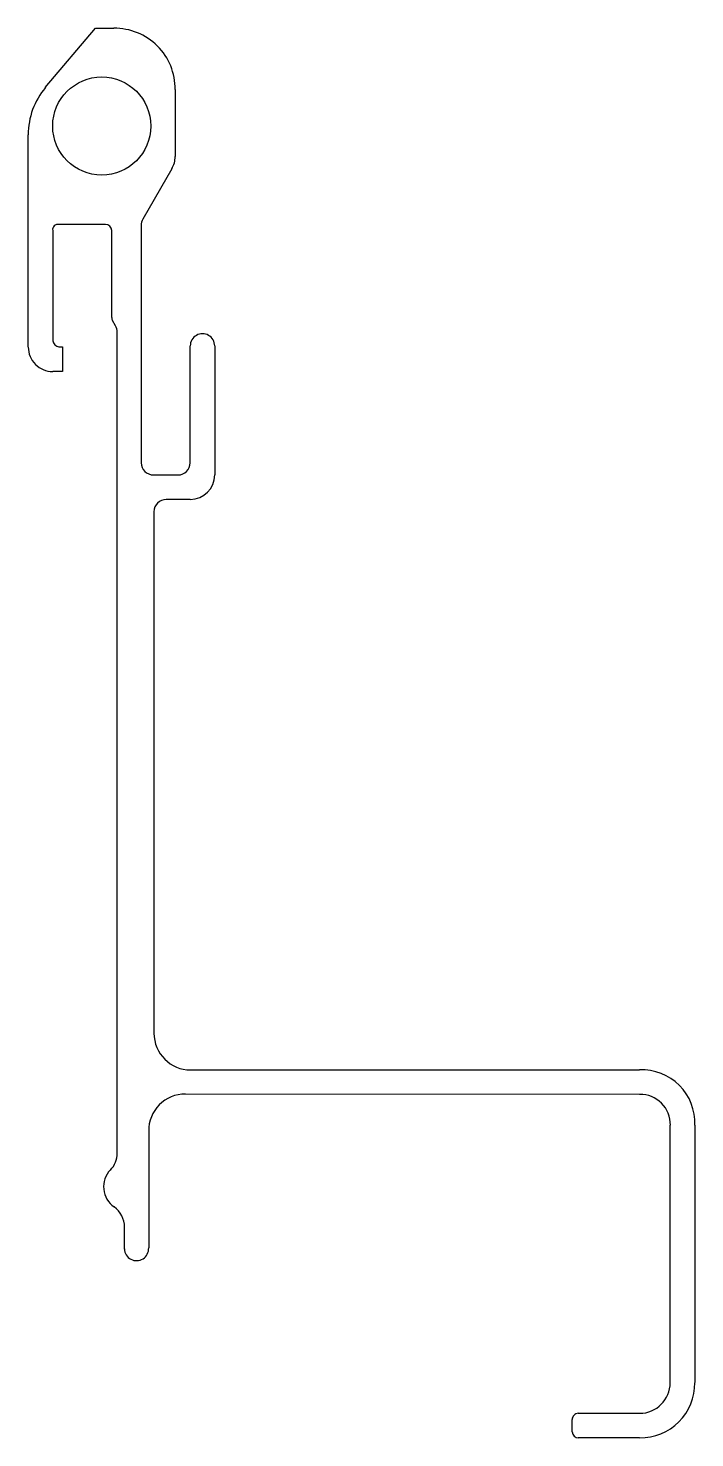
# Model space of a CAD drawing. Extents: x 382 to 437, y 321 to 436.
import ezdxf

# ---------------------------------------------------------------- set-up
doc = ezdxf.new("R2010")
doc.units = 0
doc.header["$LTSCALE"] = 50
doc.layers.get('0').update_dxf_attribs({"linetype": 'CONTINUOUS'})

msp = doc.modelspace()

# ---------------------------------------------------------------- linework, layer by layer
at = {"color": 7, "ltscale": 0.331001}
for p, q in [((383.89, 430.84), (387.99, 435.68)), ((387.99, 435.68), (389.49, 435.68)), ((394.49, 430.68), (394.49, 425.22)), ((382.5, 409.68), (382.5, 426.99)), ((394.23, 424.21), (391.85, 420.1)), ((388.81, 419.67), (385, 419.68)), ((384.5, 419.18), (384.5, 410.18)), ((389.31, 412.08), (389.31, 419.17)), ((391.72, 419.6), (391.72, 400.24)), ((389.62, 411.4), (389.37, 411.83)), ((389.76, 343.93), (389.76, 410.9)), ((385, 409.68), (385.3, 409.68)), ((385.3, 409.68), (385.3, 407.68)), ((395.72, 400.24), (395.72, 409.76)), ((397.72, 409.76), (397.72, 399.24)), ((385.3, 407.68), (384.5, 407.68)), ((392.72, 399.24), (394.72, 399.24)), ((395.72, 397.24), (393.76, 397.24)), ((392.76, 396.24), (392.76, 353.71)), ((395.76, 350.71), (432.39, 350.71)), ((432.39, 348.71), (395.32, 348.74)), ((434.89, 325.21), (434.89, 346.21)), ((436.89, 346.21), (436.89, 325.21)), ((392.33, 345.74), (392.33, 336.2)), ((390.36, 336.11), (390.36, 337.9)), ((426.89, 321.21), (426.89, 322.21)), ((427.39, 322.71), (432.39, 322.71)), ((432.39, 320.71), (427.39, 320.71))]:
    msp.add_line(p, q, dxfattribs=at)
msp.add_circle((388.5, 427.7), 4)
for centre, radius, start, end in [((389.55, 430.73), 4.94, 359.3794, 90.6644), ((388.5, 426.99), 6, 140.0676, 179.9999), ((392.51, 425.21), 1.98, 329.8449, 0.2003), ((384.93, 419.24), 0.439, 81.2934, 188.5849), ((388.81, 419.17), 0.5, 359.9991, 89.8785), ((392.6, 419.63), 0.884, 147.9816, 182.0156), ((389.81, 412.08), 0.5, 179.9991, 210.0008), ((388.76, 410.9), 1, 0, 30.0008), ((396.72, 409.76), 1, 359.9998, 180.0003), ((384.48, 409.66), 1.98, 179.5445, 270.4564), ((385.19, 410.37), 0.717, 195.4723, 254.5201), ((392.72, 400.24), 1, 179.9999, 269.9999), ((394.72, 400.24), 1, 270.0002, 0.0002), ((395.72, 399.24), 2, 270.0002, 0.0002), ((393.76, 396.24), 1, 90.0002, 180.0002), ((395.76, 353.71), 3, 179.9999, 269.9999), ((432.59, 346.41), 4.31, 357.3989, 92.6011), ((395.29, 345.78), 2.96, 89.4022, 180.7951), ((432.45, 346.27), 2.45, 358.7304, 91.2232), ((387.76, 343.93), 2, 316.4532, 0), ((390.65, 341.18), 2, 136.4532, 234.9149), ((388.36, 337.9), 2, 0.0027, 54.9149), ((391.34, 336.15), 0.989, 182.2376, 2.6777), ((432.39, 325.21), 2.5, 270.0002, 0.0002), ((432.45, 325.15), 4.44, 269.2496, 0.7508), ((427.39, 322.21), 0.498, 89.7643, 180.2798), ((427.4, 321.21), 0.502, 180.321, 269.7171)]:
    msp.add_arc(centre, radius, start, end, dxfattribs=at)

doc.saveas('drawing.dxf')
